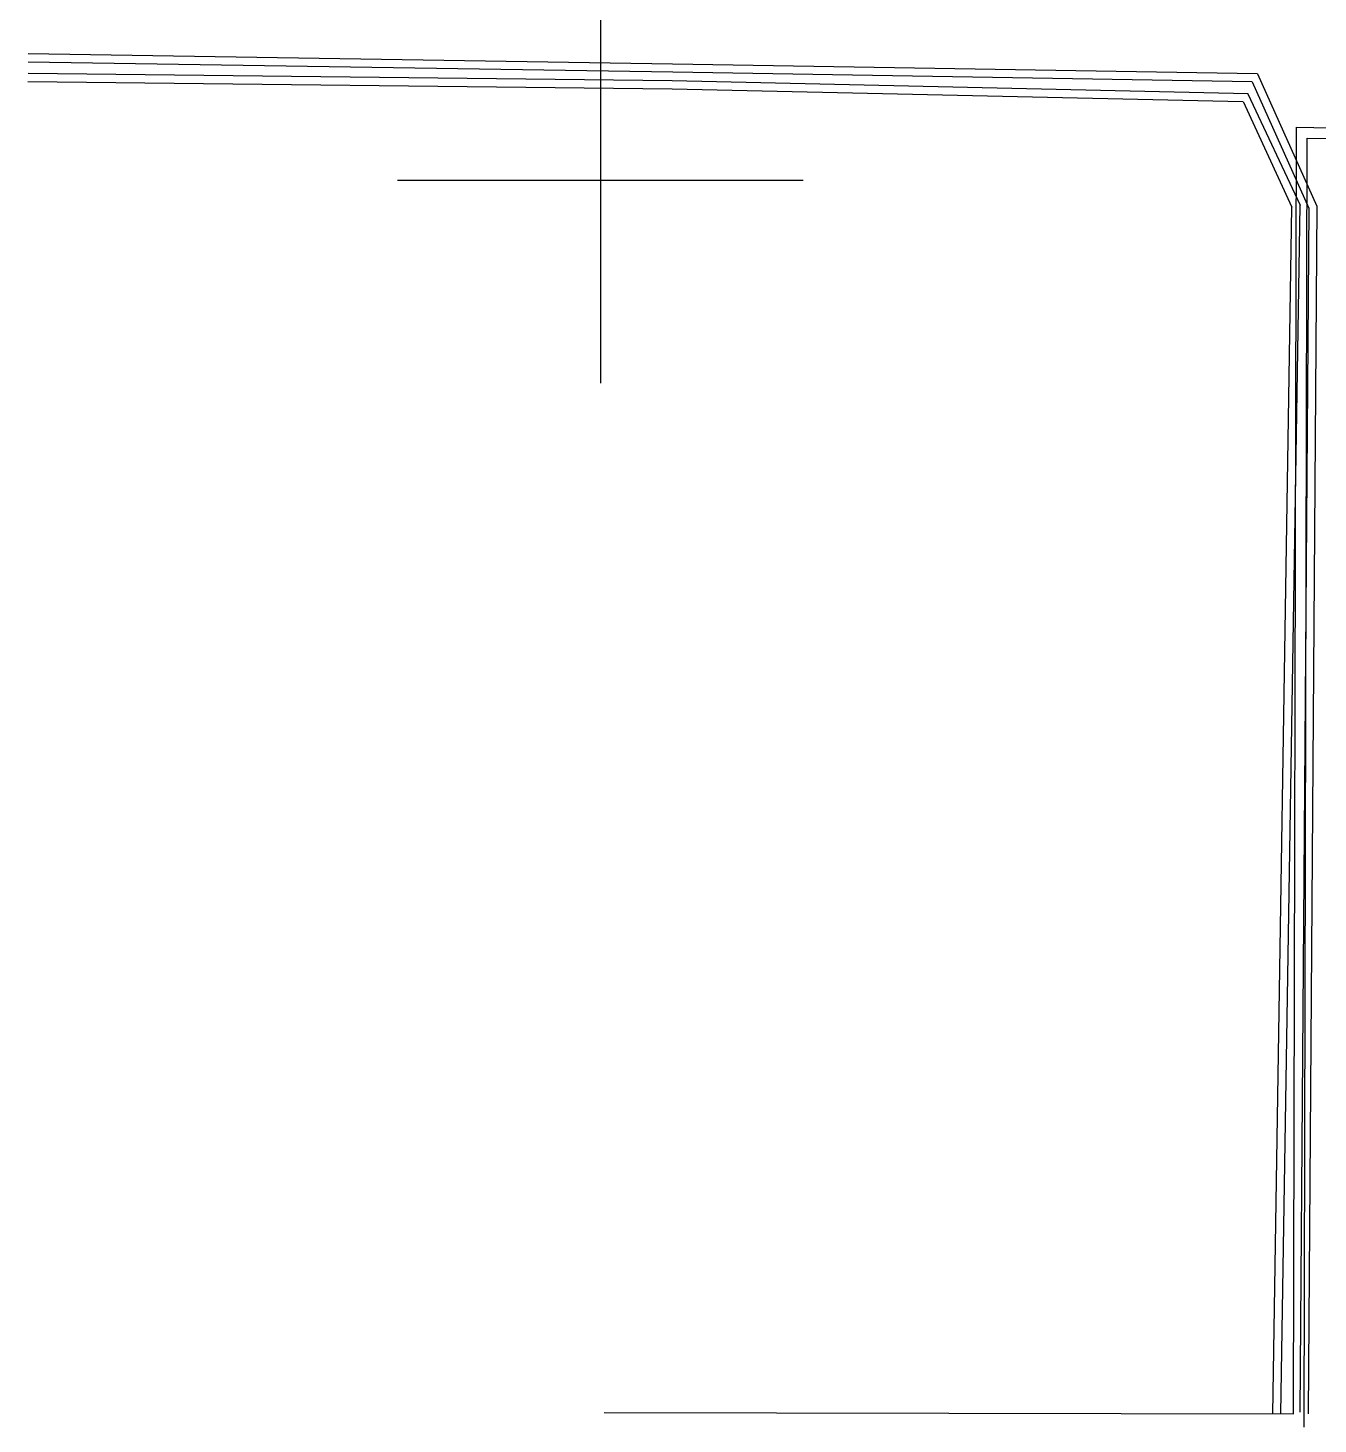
# Model space of a CAD drawing. Header units: millimetres. Extents: x 793 to 3159, y 750 to 2095.
# Drawn here: x 1316.48 to 1340.32, y 952.89 to 978.69 of the extents above; entities that cross this region are included whole.
import ezdxf

# ---------------------------------------------------------------- set-up
doc = ezdxf.new("R2010")
doc.units = ezdxf.units.MM
doc.linetypes.add('CONTINUA', pattern=[0])
for name, color, linetype in [('A-MURO-BAJO', 6, 'Continuous'), ('A-PISO-LIMITE', 42, 'Continuous'), ('poligono real existente', 210, 'Continuous'), ('RETUTM01', 8, 'Continuous')]:
    doc.layers.add(name, color=color, linetype=linetype)

# ---------------------------------------------------------------- blocks, each defined once
blk = doc.blocks.new('A$C6A1540C3')
at = {"layer": 'RETUTM01', "color": 8, "linetype": 'Continuous'}
for p, q in [((3.75, 7.5), (3.75, 0)), ((0, 3.75), (7.5, 3.75))]:
    blk.add_line(p, q, dxfattribs=at)

msp = doc.modelspace()

# ---------------------------------------------------------------- linework, layer by layer
at = {"layer": 'A-MURO-BAJO', "linetype": 'CONTINUA', "ltscale": 0.5}
for p, q in [((1339.86381, 953.0854, 294.02039), (1339.92188, 976.85133, 297.75959)), ((1339.92188, 976.85133, 297.75959), (1344.35558, 976.7867, 297.75959)), ((1340.06381, 952.8354, 294.02039), (1340.12188, 976.64823, 297.75959)), ((1340.12188, 976.64823, 297.75959), (1344.35267, 976.58655, 297.75959)), ((1327.13015, 953.10752, 297.75694), (1339.86381, 953.0854, 294.02039))]:
    msp.add_line(p, q, dxfattribs=at)
at = {"layer": 'A-PISO-LIMITE', "linetype": 'CONTINUA', "ltscale": 0.5}
for p, q in [((1339.19948, 977.83695, 294.07596), (1340.30094, 975.39176, 294.25203)), ((1339.10206, 977.6883, 294.08204), (1340.15078, 975.35978, 294.24988)), ((1338.93524, 977.32519, 294.48236), (1339.83886, 975.37362, 293.95099)), ((1339.02193, 977.4714, 294.50503), (1339.98941, 975.41449, 293.95087)), ((1339.48478, 953.0854, 290.28269), (1339.83886, 975.37362, 293.95099)), ((1339.63479, 953.0854, 294.02039), (1339.98941, 975.41449, 293.95087)), ((1340.15078, 975.35978, 294.24988), (1339.98639, 953.1134, 290.31739)), ((1340.30094, 975.39176, 294.25203), (1340.13625, 953.0854, 290.31716))]:
    msp.add_line(p, q, dxfattribs=at)
for points, elevation in [([(1339.10206, 977.6883), (1328.39624, 977.86774), (1316.48293, 978.05539)], 290.04303), ([(1339.19948, 977.83695), (1328.39247, 978.01781), (1316.48498, 978.20537)], 290.03678), ([(1339.0272, 977.4714), (1328.38528, 977.7065), (1316.48002, 977.84244)], 290.46602), ([(1338.93107, 977.32322), (1328.3824, 977.55653), (1316.47797, 977.69246)], 290.44335)]:
    msp.add_lwpolyline(points, dxfattribs=dict(at, elevation=elevation))

# ---------------------------------------------------------------- block references
at = {"layer": 'poligono real existente'}
msp.add_blockref('A$C6A1540C3', (1323.30715, 972.1269), dxfattribs=at)

doc.saveas('drawing.dxf')
